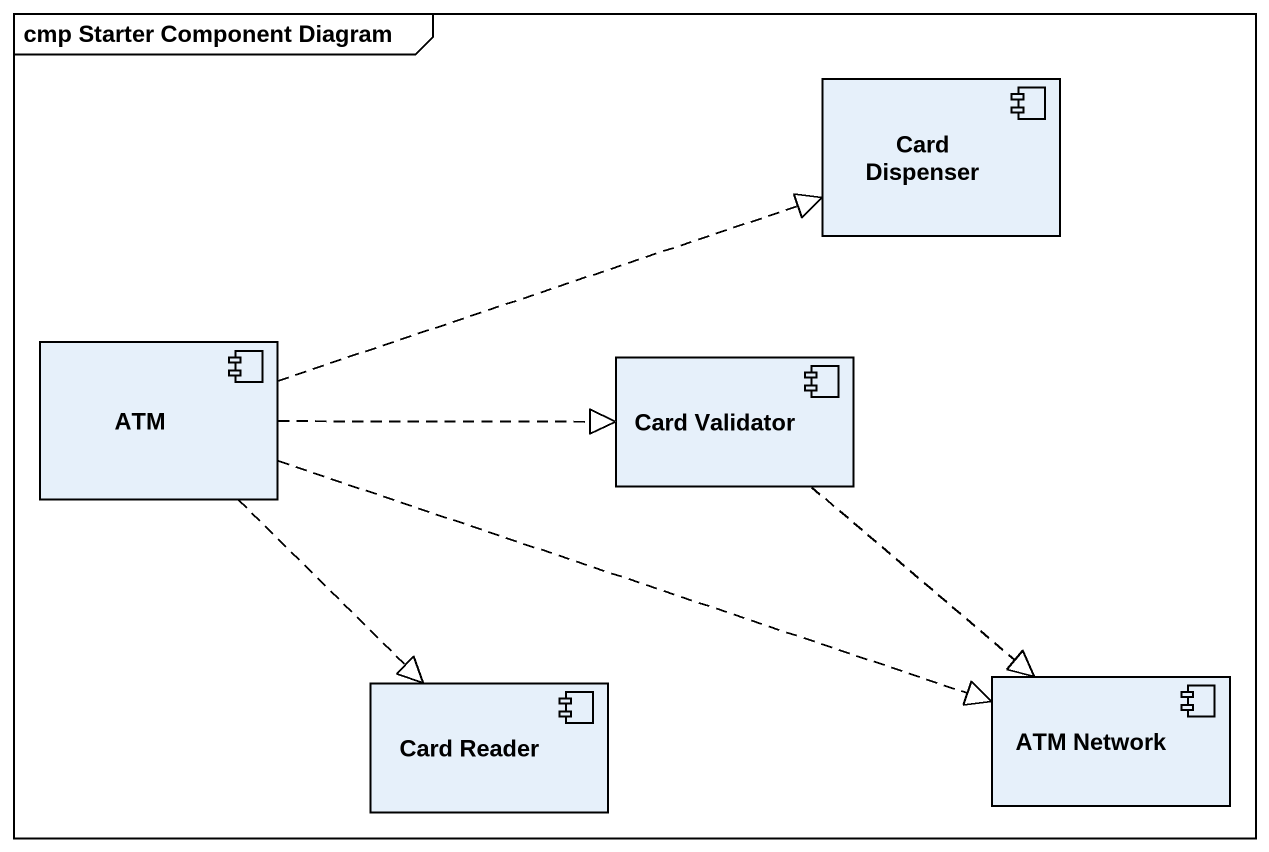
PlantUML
@startuml
mainframe cmp Starter Component Diagram
component "Card Dispenser" as Card_Dispenser
component ATM
component "Card Validator" as Card_Validator
component "Card Reader" as Card_Reader
component "ATM Network" as ATM_Network
ATM .right.|> Card_Dispenser
ATM .right.|> Card_Validator
ATM ..|> Card_Reader
ATM .right.|> ATM_Network
Card_Validator ..|> ATM_Network
@enduml
